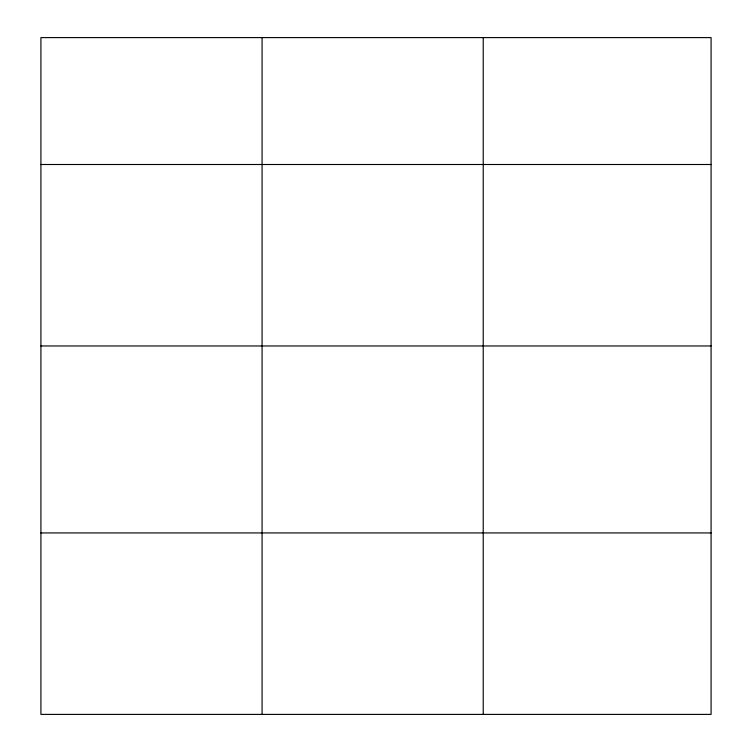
<?xml version="1.0" encoding="UTF-8"?>
<svg xmlns="http://www.w3.org/2000/svg" width="752" height="752" viewBox="0 0 752 752"><rect width="100%" height="100%" fill="white"/><g stroke="black" fill="none" stroke-linecap="round" stroke-linejoin="round"><path stroke-width="1.13" d="M711.082 345.967L711.082 37.6L40.918 37.6L40.918 714.4L711.082 714.4L711.082 345.967L40.918 345.967M40.918 164.5L711.082 164.5M40.918 532.933L711.082 532.933M483.226 37.6L483.226 714.4M262.072 37.6L262.072 714.4"/></g></svg>
